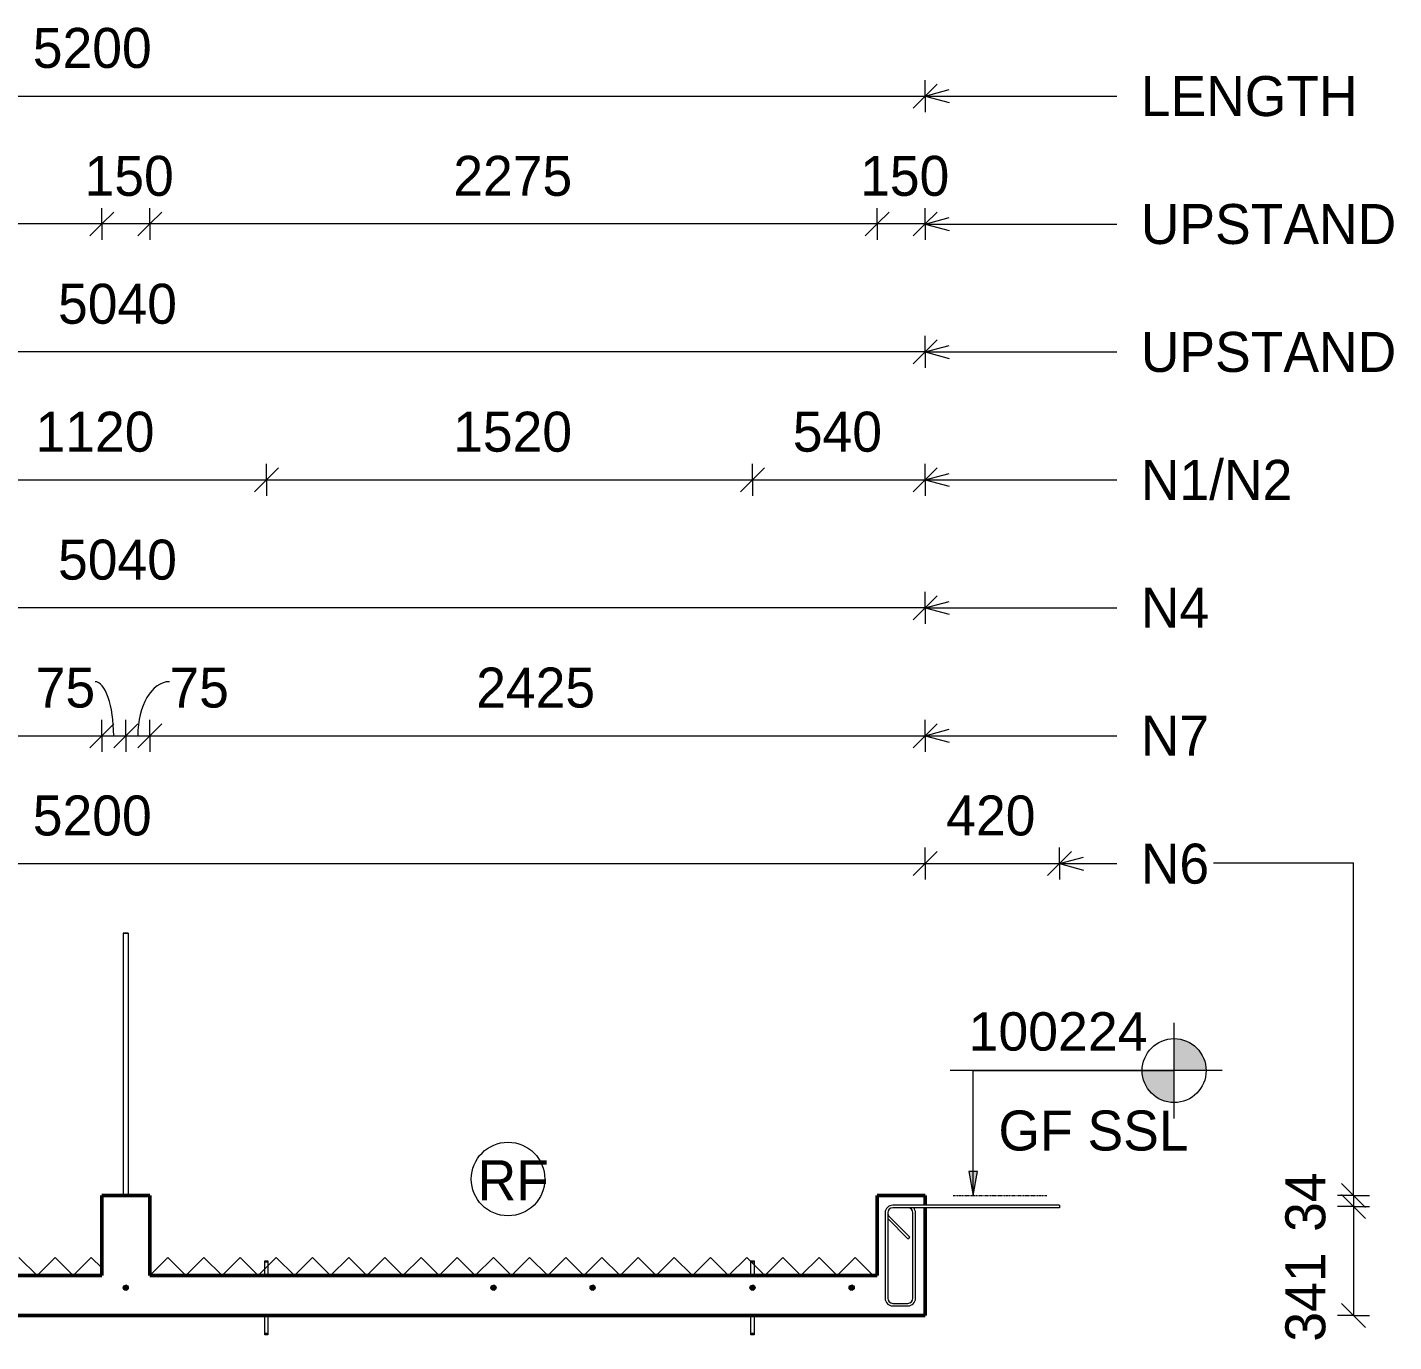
# Model space of a CAD drawing. Header units: millimetres. Extents: x 59546 to 97856, y 2513 to 30499.
# Drawn here: x 75162 to 79434, y 2743 to 6853 of the extents above; entities that cross this region are included whole.
import ezdxf

# ---------------------------------------------------------------- set-up
doc = ezdxf.new("R2010")
doc.units = ezdxf.units.MM
doc.linetypes.add('Overhead', pattern=[3.97, 2.38, -1.59])
for name, color, linetype, lineweight in [('A-ANNO-DIMS', 211, 'Continuous', 9), ('A-ANNO-DIMS-50', 211, 'Continuous', 9), ('A-DETL-MBND', 5, 'Continuous', 18), ('A-FLOR', 192, 'Continuous', 18), ('A-FLOR-OVHD', 1, 'Overhead', 18), ('A-GENM', 13, 'Continuous', 18), ('G-ANNO-DIMS', 111, 'Continuous', 9), ('G-ANNO-TEXT', 231, 'Continuous', 9), ('S-RBAR', 171, 'Continuous', 18)]:
    doc.layers.add(name, color=color, linetype=linetype, lineweight=lineweight)
doc.styles.add('Arial_1', font='arial.ttf', dxfattribs={"height": 120})
doc.styles.add('Nirmala UI Semilight', font='NirmalaS.ttf', dxfattribs={"height": 125})
doc.dimstyles.new('Diagonal_-_2_5mm_NI_UI', dxfattribs={"dimscale": 304.8, "dimtxt": 130.920493, "dimasz": 0.246063, "dimexe": 0.164042, "dimexo": 0.0625, "dimgap": 0.164042, "dimtad": 1, "dimdec": 4, "dimzin": 0, "dimdsep": 46, "dimtxsty": 'Nirmala UI Semilight', "dimblk1": 'OBLIQUE', "dimblk2": 'OBLIQUE', "dimsah": 1, "dimcen": 0.09, "dimazin": 0, "dimtfac": 1, "dimtdec": 4, "dimtix": 1, "dimtmove": 0, "dimatfit": 3, "dimfxl": 0.164042, "dimfxlon": 1, "dimtvp": 1, "dimtolj": 1, "dimtzin": 0, "dimarcsym": 2})
doc.dimstyles.new('Diagonal_-_2_5mm_NI_UI_1', dxfattribs={"dimscale": 304.8, "dimtxt": 130.920493, "dimasz": 0.246063, "dimexe": 0.164042, "dimexo": 0.0625, "dimgap": 0.164042, "dimtad": 1, "dimdec": 4, "dimzin": 0, "dimdsep": 46, "dimtxsty": 'Nirmala UI Semilight', "dimblk1": 'OBLIQUE', "dimblk2": 'OBLIQUE', "dimsah": 1, "dimcen": 0.09, "dimazin": 0, "dimtfac": 1, "dimtdec": 4, "dimtix": 1, "dimtmove": 1, "dimatfit": 3, "dimfxl": 0.164042, "dimfxlon": 1, "dimtvp": 1, "dimtolj": 1, "dimtzin": 0, "dimarcsym": 2})
doc.dimstyles.new('Diagonal_-_2_5mm_NI_UI_2', dxfattribs={"dimscale": 304.8, "dimtxt": 130.920493, "dimasz": 0.246063, "dimexe": 0.164042, "dimexo": 0.0625, "dimgap": 0.164042, "dimtad": 1, "dimdec": 4, "dimzin": 0, "dimdsep": 46, "dimtxsty": 'Nirmala UI Semilight', "dimblk1": 'OBLIQUE', "dimblk2": 'OBLIQUE', "dimsah": 1, "dimcen": 0.09, "dimazin": 0, "dimtfac": 1, "dimtdec": 4, "dimtix": 1, "dimtmove": 2, "dimatfit": 3, "dimfxl": 0.164042, "dimfxlon": 1, "dimtvp": 1, "dimtolj": 1, "dimtzin": 0, "dimarcsym": 2})

# ---------------------------------------------------------------- blocks, each defined once
blk = doc.blocks.new('RR spread anchor face based - RR-SA-2_5-150-3355620-Elevation Front')
at = {"layer": 'A-GENM'}
for p, q in [((66318, 2769.8), (66318, 2824.8)), ((66328, 2824.8), (66328, 2769.8)), ((66318, 2764.8), (66318, 2769.8)), ((66318, 2769.8), (66328, 2769.8)), ((66328, 2764.8), (66318, 2764.8)), ((66328, 2769.8), (66328, 2764.8))]:
    blk.add_line(p, q, dxfattribs=at)
blk = doc.blocks.new('RR spread anchor face based - RR-SA-2_5-150-614724-Elevation Front')
at = {"layer": 'A-GENM'}
for p, q in [((66318, 2991.1), (66318, 2996.1)), ((66318, 2996.1), (66328, 2996.1)), ((66318, 2949.8), (66318, 2991.1)), ((66328, 2991.1), (66318, 2991.1)), ((66328, 2996.1), (66328, 2991.1)), ((66328, 2991.1), (66328, 2949.8))]:
    blk.add_line(p, q, dxfattribs=at)
blk = doc.blocks.new('DIMBLOCK68-Elevation Front')
at = {"layer": 'A-ANNO-DIMS-50'}
for p, q in [((72769.2, 6637.6), (72769.2, 6687.6)), ((72769.2, 6637.6), (72806.7, 6675.1)), ((77969.2, 6637.6), (77969.2, 6687.6)), ((77969.2, 6637.6), (78006.7, 6675.1)), ((72769.2, 6637.6), (72731.7, 6600.1)), ((72769.2, 6637.6), (77969.2, 6637.6)), ((72769.2, 6637.6), (72769.2, 6587.6)), ((77969.2, 6637.6), (77931.7, 6600.1)), ((77969.2, 6637.6), (77969.2, 6587.6))]:
    blk.add_line(p, q, dxfattribs=at)
at = {"layer": 'A-ANNO-DIMS-50', "color": 0, "insert": (75178.7, 6850.7), "char_height": 125, "width": 457.032, "attachment_point": 1, "line_spacing_factor": 1.142579, "style": 'Nirmala UI Semilight'}
blk.add_mtext('5200', dxfattribs=at)
blk = doc.blocks.new('_Oblique')
at = {"color": 0, "linetype": 'ByBlock', "lineweight": -2}
blk.add_line((-0.5, -0.5), (0.5, 0.5), dxfattribs=at)
blk = doc.blocks.new('DIMBLOCK69-Elevation Front')
at = {"layer": 'A-ANNO-DIMS-50'}
for p, q in [((77819.2, 6237.6), (77819.2, 6287.6)), ((77969.2, 6237.6), (77969.2, 6287.6)), ((77819.2, 6237.6), (77856.7, 6275.1)), ((77969.2, 6237.6), (78006.7, 6275.1)), ((77819.2, 6237.6), (77781.7, 6200.1)), ((77969.2, 6237.6), (77819.2, 6237.6)), ((77819.2, 6237.6), (77819.2, 6187.6)), ((77969.2, 6237.6), (77931.7, 6200.1)), ((77969.2, 6237.6), (77969.2, 6187.6))]:
    blk.add_line(p, q, dxfattribs=at)
at = {"layer": 'A-ANNO-DIMS-50', "color": 0, "insert": (77765.6, 6450.7), "char_height": 125, "width": 308.496, "attachment_point": 1, "line_spacing_factor": 1.142579, "style": 'Nirmala UI Semilight'}
blk.add_mtext('150', dxfattribs=at)
blk = doc.blocks.new('DIMBLOCK70-Elevation Front')
at = {"layer": 'A-ANNO-DIMS-50'}
for p, q in [((75544.2, 6237.6), (75544.2, 6287.6)), ((77819.2, 6237.6), (77819.2, 6287.6)), ((75544.2, 6237.6), (75581.7, 6275.1)), ((77819.2, 6237.6), (77856.7, 6275.1)), ((75544.2, 6237.6), (75506.7, 6200.1)), ((77819.2, 6237.6), (75544.2, 6237.6)), ((75544.2, 6237.6), (75544.2, 6187.6)), ((77819.2, 6237.6), (77781.7, 6200.1)), ((77819.2, 6237.6), (77819.2, 6187.6))]:
    blk.add_line(p, q, dxfattribs=at)
at = {"layer": 'A-ANNO-DIMS-50', "color": 0, "insert": (76493.6, 6450.7), "char_height": 125, "width": 451.319, "attachment_point": 1, "line_spacing_factor": 1.142579, "style": 'Nirmala UI Semilight'}
blk.add_mtext('2275', dxfattribs=at)
blk = doc.blocks.new('DIMBLOCK71-Elevation Front')
at = {"layer": 'A-ANNO-DIMS-50'}
for p, q in [((75394.2, 6237.6), (75394.2, 6287.6)), ((75544.2, 6237.6), (75544.2, 6287.6)), ((75394.2, 6237.6), (75431.7, 6275.1)), ((75544.2, 6237.6), (75581.7, 6275.1)), ((75394.2, 6237.6), (75356.7, 6200.1)), ((75544.2, 6237.6), (75394.2, 6237.6)), ((75394.2, 6237.6), (75394.2, 6187.6)), ((75544.2, 6237.6), (75506.7, 6200.1)), ((75544.2, 6237.6), (75544.2, 6187.6))]:
    blk.add_line(p, q, dxfattribs=at)
at = {"layer": 'A-ANNO-DIMS-50', "color": 0, "insert": (75340.6, 6450.7), "char_height": 125, "width": 308.496, "attachment_point": 1, "line_spacing_factor": 1.142579, "style": 'Nirmala UI Semilight'}
blk.add_mtext('150', dxfattribs=at)
blk = doc.blocks.new('DIMBLOCK72-Elevation Front')
at = {"layer": 'A-ANNO-DIMS-50'}
for p, q in [((72769.2, 6237.6), (72769.2, 6287.6)), ((75394.2, 6237.6), (75394.2, 6287.6)), ((72769.2, 6237.6), (72806.7, 6275.1)), ((75394.2, 6237.6), (75431.7, 6275.1)), ((72769.2, 6237.6), (72731.7, 6200.1)), ((75394.2, 6237.6), (72769.2, 6237.6)), ((72769.2, 6237.6), (72769.2, 6187.6)), ((75394.2, 6237.6), (75356.7, 6200.1)), ((75394.2, 6237.6), (75394.2, 6187.6))]:
    blk.add_line(p, q, dxfattribs=at)
at = {"layer": 'A-ANNO-DIMS-50', "color": 0, "insert": (73891.2, 6450.7), "char_height": 125, "width": 457.032, "attachment_point": 1, "line_spacing_factor": 1.142579, "style": 'Nirmala UI Semilight'}
blk.add_mtext('2625', dxfattribs=at)
blk = doc.blocks.new('DIMBLOCK78-Elevation Front')
at = {"layer": 'A-ANNO-DIMS-50'}
for p, q in [((72929.2, 5837.6), (72929.2, 5887.6)), ((72929.2, 5837.6), (72966.7, 5875.1)), ((77969.2, 5837.6), (77969.2, 5887.6)), ((77969.2, 5837.6), (78006.7, 5875.1)), ((72929.2, 5837.6), (72891.7, 5800.1)), ((77969.2, 5837.6), (72929.2, 5837.6)), ((72929.2, 5837.6), (72929.2, 5787.6)), ((77969.2, 5837.6), (77931.7, 5800.1)), ((77969.2, 5837.6), (77969.2, 5787.6))]:
    blk.add_line(p, q, dxfattribs=at)
at = {"layer": 'A-ANNO-DIMS-50', "color": 0, "insert": (75257.6, 6050.7), "char_height": 125, "width": 459.888, "attachment_point": 1, "line_spacing_factor": 1.142579, "style": 'Nirmala UI Semilight'}
blk.add_mtext('5040', dxfattribs=at)
blk = doc.blocks.new('DIMBLOCK82-Elevation Front')
at = {"layer": 'A-ANNO-DIMS-50'}
for p, q in [((74789.2, 5437.6), (74789.2, 5487.6)), ((74789.2, 5437.6), (74826.7, 5475.1)), ((75909.2, 5437.6), (75909.2, 5487.6)), ((75909.2, 5437.6), (75946.7, 5475.1)), ((74789.2, 5437.6), (74751.7, 5400.1)), ((74789.2, 5437.6), (75909.2, 5437.6)), ((74789.2, 5437.6), (74789.2, 5387.6)), ((75909.2, 5437.6), (75871.7, 5400.1)), ((75909.2, 5437.6), (75909.2, 5387.6))]:
    blk.add_line(p, q, dxfattribs=at)
at = {"layer": 'A-ANNO-DIMS-50', "color": 0, "insert": (75187.3, 5650.7), "char_height": 125, "width": 388.477, "attachment_point": 1, "line_spacing_factor": 1.142579, "style": 'Nirmala UI Semilight'}
blk.add_mtext('1120', dxfattribs=at)
blk = doc.blocks.new('DIMBLOCK83-Elevation Front')
at = {"layer": 'A-ANNO-DIMS-50'}
for p, q in [((75909.2, 5437.6), (75909.2, 5487.6)), ((75909.2, 5437.6), (75946.7, 5475.1)), ((77429.2, 5437.6), (77429.2, 5487.6)), ((77429.2, 5437.6), (77466.7, 5475.1)), ((75909.2, 5437.6), (75871.7, 5400.1)), ((75909.2, 5437.6), (77429.2, 5437.6)), ((75909.2, 5437.6), (75909.2, 5387.6)), ((77429.2, 5437.6), (77391.7, 5400.1)), ((77429.2, 5437.6), (77429.2, 5387.6))]:
    blk.add_line(p, q, dxfattribs=at)
at = {"layer": 'A-ANNO-DIMS-50', "color": 0, "insert": (76493, 5650.7), "char_height": 125, "width": 422.754, "attachment_point": 1, "line_spacing_factor": 1.142579, "style": 'Nirmala UI Semilight'}
blk.add_mtext('1520', dxfattribs=at)
blk = doc.blocks.new('DIMBLOCK84-Elevation Front')
at = {"layer": 'A-ANNO-DIMS-50'}
for p, q in [((77429.2, 5437.6), (77429.2, 5487.6)), ((77429.2, 5437.6), (77466.7, 5475.1)), ((77969.2, 5437.6), (77969.2, 5487.6)), ((77969.2, 5437.6), (78006.7, 5475.1)), ((77429.2, 5437.6), (77391.7, 5400.1)), ((77429.2, 5437.6), (77969.2, 5437.6)), ((77429.2, 5437.6), (77429.2, 5387.6)), ((77969.2, 5437.6), (77931.7, 5400.1)), ((77969.2, 5437.6), (77969.2, 5387.6))]:
    blk.add_line(p, q, dxfattribs=at)
at = {"layer": 'A-ANNO-DIMS-50', "color": 0, "insert": (77555.2, 5650.7), "char_height": 125, "width": 345.63, "attachment_point": 1, "line_spacing_factor": 1.142579, "style": 'Nirmala UI Semilight'}
blk.add_mtext('540', dxfattribs=at)
blk = doc.blocks.new('DIMBLOCK85-Elevation Front')
at = {"layer": 'A-ANNO-DIMS-50'}
for p, q in [((72929.2, 5037.6), (72929.2, 5087.6)), ((77969.2, 5037.6), (77969.2, 5087.6)), ((72929.2, 5037.6), (72966.7, 5075.1)), ((77969.2, 5037.6), (78006.7, 5075.1)), ((72929.2, 5037.6), (72891.7, 5000.1)), ((77969.2, 5037.6), (72929.2, 5037.6)), ((72929.2, 5037.6), (72929.2, 4987.6)), ((77969.2, 5037.6), (77931.7, 5000.1)), ((77969.2, 5037.6), (77969.2, 4987.6))]:
    blk.add_line(p, q, dxfattribs=at)
at = {"layer": 'A-ANNO-DIMS-50', "color": 0, "insert": (75257.6, 5250.7), "char_height": 125, "width": 459.888, "attachment_point": 1, "line_spacing_factor": 1.142579, "style": 'Nirmala UI Semilight'}
blk.add_mtext('5040', dxfattribs=at)
blk = doc.blocks.new('DIMBLOCK88-Elevation Front')
at = {"layer": 'A-ANNO-DIMS-50'}
for p, q in [((72769.2, 4637.6), (72769.2, 4687.6)), ((72769.2, 4637.6), (72806.7, 4675.1)), ((75394.2, 4637.6), (75394.2, 4687.6)), ((75394.2, 4637.6), (75431.7, 4675.1)), ((72769.2, 4637.6), (72731.7, 4600.1)), ((72769.2, 4637.6), (75394.2, 4637.6)), ((72769.2, 4637.6), (72769.2, 4587.6)), ((75394.2, 4637.6), (75356.7, 4600.1)), ((75394.2, 4637.6), (75394.2, 4587.6))]:
    blk.add_line(p, q, dxfattribs=at)
at = {"layer": 'A-ANNO-DIMS-50', "color": 0, "insert": (73891.2, 4850.7), "char_height": 125, "width": 457.032, "attachment_point": 1, "line_spacing_factor": 1.142579, "style": 'Nirmala UI Semilight'}
blk.add_mtext('2625', dxfattribs=at)
blk = doc.blocks.new('DIMBLOCK89-Elevation Front')
at = {"layer": 'A-ANNO-DIMS-50'}
for p, q in [((75394.2, 4637.6), (75394.2, 4687.6)), ((75394.2, 4637.6), (75431.7, 4675.1)), ((75469.2, 4637.6), (75469.2, 4687.6)), ((75469.2, 4637.6), (75506.7, 4675.1)), ((75394.2, 4637.6), (75356.7, 4600.1)), ((75394.2, 4637.6), (75469.2, 4637.6)), ((75394.2, 4637.6), (75394.2, 4587.6)), ((75469.2, 4637.6), (75431.7, 4600.1)), ((75469.2, 4637.6), (75469.2, 4587.6))]:
    blk.add_line(p, q, dxfattribs=at)
blk.add_ellipse((75373.5, 4637.6), major_axis=(0, 169), ratio=0.344086, start_param=4.712389, end_param=6.283185, dxfattribs=at)
at = {"layer": 'A-ANNO-DIMS-50', "color": 0, "insert": (75187.9, 4850.7), "char_height": 125, "width": 222.803, "attachment_point": 1, "line_spacing_factor": 1.142579, "style": 'Nirmala UI Semilight'}
blk.add_mtext('75', dxfattribs=at)
blk = doc.blocks.new('DIMBLOCK90-Elevation Front')
at = {"layer": 'A-ANNO-DIMS-50'}
for p, q in [((75469.2, 4637.6), (75469.2, 4687.6)), ((75469.2, 4637.6), (75506.7, 4675.1)), ((75544.2, 4637.6), (75544.2, 4687.6)), ((75544.2, 4637.6), (75581.7, 4675.1)), ((75469.2, 4637.6), (75431.7, 4600.1)), ((75469.2, 4637.6), (75544.2, 4637.6)), ((75469.2, 4637.6), (75469.2, 4587.6)), ((75544.2, 4637.6), (75506.7, 4600.1)), ((75544.2, 4637.6), (75544.2, 4587.6))]:
    blk.add_line(p, q, dxfattribs=at)
blk.add_ellipse((75606, 4637.6), major_axis=(0, 169), ratio=0.587597, start_param=0, end_param=1.570796, dxfattribs=at)
at = {"layer": 'A-ANNO-DIMS-50', "color": 0, "insert": (75606, 4850.7), "char_height": 125, "width": 222.803, "attachment_point": 1, "line_spacing_factor": 1.142579, "style": 'Nirmala UI Semilight'}
blk.add_mtext('75', dxfattribs=at)
blk = doc.blocks.new('DIMBLOCK91-Elevation Front')
at = {"layer": 'A-ANNO-DIMS-50'}
for p, q in [((75544.2, 4637.6), (75544.2, 4687.6)), ((75544.2, 4637.6), (75581.7, 4675.1)), ((77969.2, 4637.6), (77969.2, 4687.6)), ((77969.2, 4637.6), (78006.7, 4675.1)), ((75544.2, 4637.6), (75506.7, 4600.1)), ((75544.2, 4637.6), (77969.2, 4637.6)), ((75544.2, 4637.6), (75544.2, 4587.6)), ((77969.2, 4637.6), (77931.7, 4600.1)), ((77969.2, 4637.6), (77969.2, 4587.6))]:
    blk.add_line(p, q, dxfattribs=at)
at = {"layer": 'A-ANNO-DIMS-50', "color": 0, "insert": (76565.1, 4850.7), "char_height": 125, "width": 459.888, "attachment_point": 1, "line_spacing_factor": 1.142579, "style": 'Nirmala UI Semilight'}
blk.add_mtext('2425', dxfattribs=at)
blk = doc.blocks.new('Spot Elevations - M_Spot Elevation - Target Filled-10609-Elevation Front')
at = {"layer": 'G-ANNO-DIMS'}
h = blk.add_hatch(color=256, dxfattribs=at)
edge = h.paths.add_edge_path()
edge.add_line((69161.4, 3590.4), (69261.4, 3590.4))
edge.add_arc((69161.4, 3590.4), 100, 0, 90)
edge.add_line((69161.4, 3690.4), (69161.4, 3590.4))
h = blk.add_hatch(color=256, dxfattribs=at)
edge = h.paths.add_edge_path()
edge.add_line((69161.4, 3590.4), (69061.4, 3590.4))
edge.add_arc((69161.4, 3590.4), 100, 180, 270)
edge.add_line((69161.4, 3490.4), (69161.4, 3590.4))
for p, q in [((69161.4, 3440.4), (69161.4, 3740.4)), ((69311.4, 3590.4), (68461.4, 3590.4))]:
    blk.add_line(p, q, dxfattribs=at)
blk.add_circle((69161.4, 3590.4), 100, dxfattribs=at)
blk = doc.blocks.new('DIMBLOCK95-Elevation Front')
at = {"layer": 'A-ANNO-DIMS-50'}
for p, q in [((72769.2, 4237.6), (72769.2, 4287.6)), ((72769.2, 4237.6), (72806.7, 4275.1)), ((77969.2, 4237.6), (77969.2, 4287.6)), ((77969.2, 4237.6), (78006.7, 4275.1)), ((72769.2, 4237.6), (72731.7, 4200.1)), ((72769.2, 4237.6), (77969.2, 4237.6)), ((72769.2, 4237.6), (72769.2, 4187.6)), ((77969.2, 4237.6), (77931.7, 4200.1)), ((77969.2, 4237.6), (77969.2, 4187.6))]:
    blk.add_line(p, q, dxfattribs=at)
at = {"layer": 'A-ANNO-DIMS-50', "color": 0, "insert": (75178.7, 4450.7), "char_height": 125, "width": 457.032, "attachment_point": 1, "line_spacing_factor": 1.142579, "style": 'Nirmala UI Semilight'}
blk.add_mtext('5200', dxfattribs=at)
blk = doc.blocks.new('DIMBLOCK96-Elevation Front')
at = {"layer": 'A-ANNO-DIMS-50'}
for p, q in [((77969.2, 4237.6), (77969.2, 4287.6)), ((77969.2, 4237.6), (78006.7, 4275.1)), ((78388.8, 4237.6), (78388.8, 4287.6)), ((78388.8, 4237.6), (78426.3, 4275.1)), ((77969.2, 4237.6), (77931.7, 4200.1)), ((77969.2, 4237.6), (78388.8, 4237.6)), ((77969.2, 4237.6), (77969.2, 4187.6)), ((78388.8, 4237.6), (78351.3, 4200.1)), ((78388.8, 4237.6), (78388.8, 4187.6))]:
    blk.add_line(p, q, dxfattribs=at)
at = {"layer": 'A-ANNO-DIMS-50', "color": 0, "insert": (78035, 4450.7), "char_height": 125, "width": 345.63, "attachment_point": 1, "line_spacing_factor": 1.142579, "style": 'Nirmala UI Semilight'}
blk.add_mtext('420', dxfattribs=at)
blk = doc.blocks.new('DIMBLOCK97-Elevation Front')
at = {"layer": 'A-ANNO-DIMS-50'}
for p, q in [((79308.2, 3199.8), (79270.7, 3237.3)), ((79308.2, 3199.8), (79258.2, 3199.8)), ((79308.2, 3165.8), (79258.2, 3165.8)), ((79308.2, 3165.8), (79270.7, 3203.3)), ((79308.2, 3199.8), (79308.2, 3165.8)), ((79308.2, 3199.8), (79345.7, 3162.3)), ((79308.2, 3199.8), (79358.2, 3199.8)), ((79308.2, 3165.8), (79345.7, 3128.3)), ((79308.2, 3165.8), (79358.2, 3165.8))]:
    blk.add_line(p, q, dxfattribs=at)
at = {"layer": 'A-ANNO-DIMS-50', "color": 0, "insert": (79095.2, 3086.3), "char_height": 125, "width": 231.372, "attachment_point": 1, "rotation": 90, "line_spacing_factor": 1.142579, "style": 'Nirmala UI Semilight'}
blk.add_mtext('34', dxfattribs=at)
blk = doc.blocks.new('DIMBLOCK98-Elevation Front')
at = {"layer": 'A-ANNO-DIMS-50'}
for p, q in [((79308.2, 3165.8), (79258.2, 3165.8)), ((79308.2, 3165.8), (79270.7, 3203.3)), ((79308.2, 3165.8), (79308.2, 2824.8)), ((79308.2, 3165.8), (79345.7, 3128.3)), ((79308.2, 3165.8), (79358.2, 3165.8)), ((79308.2, 2824.8), (79258.2, 2824.8)), ((79308.2, 2824.8), (79270.7, 2862.3)), ((79308.2, 2824.8), (79345.7, 2787.3)), ((79308.2, 2824.8), (79358.2, 2824.8))]:
    blk.add_line(p, q, dxfattribs=at)
at = {"layer": 'A-ANNO-DIMS-50', "color": 0, "insert": (79095.2, 2743), "char_height": 125, "width": 311.353, "attachment_point": 1, "rotation": 90, "line_spacing_factor": 1.142579, "style": 'Nirmala UI Semilight'}
blk.add_mtext('341', dxfattribs=at)

msp = doc.modelspace()

# ---------------------------------------------------------------- hatches: boundary and pattern name
at = {"layer": 'G-ANNO-DIMS'}
msp.add_hatch(color=256, dxfattribs=at).paths.add_polyline_path([(78119.12742, 3199.75), (78132.35195, 3274.75), (78105.9029, 3274.75)])
at = {"layer": 'S-RBAR'}
h = msp.add_hatch(color=256, dxfattribs=at)
edge = h.paths.add_edge_path()
edge.add_arc((75469.17728, 2911.75), 8, 0, 360)
for points in [[(75471.64942, 2904.14155), (75477.17728, 2911.75), (75471.64942, 2919.35845), (75462.70515, 2916.45228), (75462.70515, 2907.04772)], [(76621.64942, 2904.14155), (76627.17728, 2911.75), (76621.64942, 2919.35845), (76612.70515, 2916.45228), (76612.70515, 2907.04772)], [(76931.64942, 2904.14155), (76937.17728, 2911.75), (76931.64942, 2919.35845), (76922.70515, 2916.45228), (76922.70515, 2907.04772)], [(77431.64942, 2904.14155), (77437.17728, 2911.75), (77431.64942, 2919.35845), (77422.70515, 2916.45228), (77422.70515, 2907.04772)], [(77741.64942, 2904.14155), (77747.17728, 2911.75), (77741.64942, 2919.35845), (77732.70515, 2916.45228), (77732.70515, 2907.04772)]]:
    msp.add_hatch(color=256, dxfattribs=at).paths.add_polyline_path(points)
h = msp.add_hatch(color=256, dxfattribs=at)
edge = h.paths.add_edge_path()
edge.add_arc((76619.17728, 2911.75), 8, 0, 360)
h = msp.add_hatch(color=256, dxfattribs=at)
edge = h.paths.add_edge_path()
edge.add_arc((76929.17728, 2911.75), 8, 0, 360)
h = msp.add_hatch(color=256, dxfattribs=at)
edge = h.paths.add_edge_path()
edge.add_arc((77429.17728, 2911.75), 8, 0, 360)
h = msp.add_hatch(color=256, dxfattribs=at)
edge = h.paths.add_edge_path()
edge.add_arc((77739.17728, 2911.75), 8, 0, 360)

# ---------------------------------------------------------------- linework, layer by layer
at = {"layer": 'A-DETL-MBND'}
for p, q in [((78870.64481, 4239.75), (79308.23738, 4239.75)), ((79308.23738, 3199.75), (79308.23738, 4239.75)), ((75477.17728, 4019.75), (75461.17728, 4019.75)), ((75135.35044, 3006.31854), (75191.91898, 2949.75)), ((75191.91898, 2949.75), (75248.48753, 3006.31854)), ((75248.48753, 3006.31854), (75305.05607, 2949.75)), ((75305.05607, 2949.75), (75361.62461, 3006.31854)), ((75361.62461, 3006.31854), (75394.17728, 2973.76587)), ((75544.17728, 2949.75), (75600.74583, 3006.31854)), ((75600.74583, 3006.31854), (75657.31437, 2949.75)), ((75657.31437, 2949.75), (75713.88291, 3006.31854)), ((75713.88291, 3006.31854), (75770.45145, 2949.75)), ((75770.45145, 2949.75), (75827.02, 3006.31854)), ((75827.02, 3006.31854), (75883.58854, 2949.75)), ((75883.58854, 2949.75), (75940.15708, 3006.31854)), ((75940.15708, 3006.31854), (75996.72562, 2949.75)), ((75996.72562, 2949.75), (76053.29417, 3006.31854)), ((76053.29417, 3006.31854), (76109.86271, 2949.75)), ((76109.86271, 2949.75), (76166.43125, 3006.31854)), ((76166.43125, 3006.31854), (76222.99979, 2949.75)), ((76222.99979, 2949.75), (76279.56834, 3006.31854)), ((76279.56834, 3006.31854), (76336.13688, 2949.75)), ((76336.13688, 2949.75), (76392.70542, 3006.31854)), ((76392.70542, 3006.31854), (76449.27396, 2949.75)), ((76449.27396, 2949.75), (76505.84251, 3006.31854)), ((76505.84251, 3006.31854), (76562.41105, 2949.75)), ((76562.41105, 2949.75), (76618.97959, 3006.31854)), ((76618.97959, 3006.31854), (76675.54813, 2949.75)), ((76675.54813, 2949.75), (76732.11668, 3006.31854)), ((76732.11668, 3006.31854), (76788.68522, 2949.75)), ((76788.68522, 2949.75), (76845.25376, 3006.31854)), ((76845.25376, 3006.31854), (76901.8223, 2949.75)), ((76901.8223, 2949.75), (76958.39085, 3006.31854)), ((76958.39085, 3006.31854), (77014.95939, 2949.75)), ((77014.95939, 2949.75), (77071.52793, 3006.31854)), ((77071.52793, 3006.31854), (77128.09647, 2949.75)), ((77128.09647, 2949.75), (77184.66502, 3006.31854)), ((77184.66502, 3006.31854), (77241.23356, 2949.75)), ((77241.23356, 2949.75), (77297.8021, 3006.31854)), ((77297.8021, 3006.31854), (77354.37064, 2949.75)), ((77354.37064, 2949.75), (77410.93919, 3006.31854)), ((77410.93919, 3006.31854), (77467.50773, 2949.75)), ((77467.50773, 2949.75), (77524.07627, 3006.31854)), ((77524.07627, 3006.31854), (77580.64481, 2949.75)), ((77580.64481, 2949.75), (77637.21336, 3006.31854)), ((77637.21336, 3006.31854), (77693.7819, 2949.75)), ((77693.7819, 2949.75), (77750.35044, 3006.31854)), ((77750.35044, 3006.31854), (77806.91898, 2949.75))]:
    msp.add_line(p, q, dxfattribs=at)
msp.add_circle((76664.7094, 3251.5068), 115, dxfattribs=at)
at = {"layer": 'A-FLOR', "lineweight": 50}
for p, q in [((75544.17728, 3199.75), (75394.17728, 3199.75)), ((75394.17728, 3199.75), (75394.17728, 2949.75)), ((75544.17728, 2949.75), (75544.17728, 3199.75)), ((77969.17728, 3199.75), (77819.17728, 3199.75)), ((77819.17728, 3199.75), (77819.17728, 2949.75)), ((77969.17728, 3169.75), (77969.17728, 3199.75)), ((77969.17728, 2824.75), (77969.17728, 3161.75)), ((75394.17728, 2949.75), (72929.17728, 2949.75)), ((77819.17728, 2949.75), (75544.17728, 2949.75)), ((72769.17728, 2824.75), (77969.17728, 2824.75))]:
    msp.add_line(p, q, dxfattribs=at)
at = {"layer": 'A-FLOR-OVHD'}
msp.add_line((78056.91898, 3199.75), (78349.17728, 3199.75), dxfattribs=at)
at = {"layer": 'G-ANNO-DIMS'}
for p, q in [((78119.12742, 3590.41222), (78747.52664, 3590.41222)), ((78119.12742, 3199.75), (78119.12742, 3590.41222)), ((78132.35195, 3274.75), (78105.9029, 3274.75)), ((78105.9029, 3274.75), (78119.12742, 3199.75)), ((78119.12742, 3199.75), (78132.35195, 3274.75))]:
    msp.add_line(p, q, dxfattribs=at)
at = {"layer": 'G-ANNO-TEXT', "color": 250}
for p, q in [((77969.18569, 6637.5856), (78044.18569, 6657.68179)), ((77969.18569, 6637.5856), (78044.18569, 6617.48941)), ((77969.18569, 6637.5856), (78568.2532, 6637.5856)), ((77969.18569, 6237.5856), (78044.18569, 6257.68179)), ((77969.18569, 6237.5856), (78044.18569, 6217.48941)), ((77969.18569, 6237.5856), (78568.2532, 6237.5856)), ((77969.18569, 5837.5856), (78044.18569, 5857.68179)), ((77969.18569, 5837.5856), (78044.18569, 5817.48941)), ((77969.18569, 5837.5856), (78568.2532, 5837.5856)), ((77969.18569, 5437.5856), (78044.18569, 5457.68179)), ((77969.18569, 5437.5856), (78044.18569, 5417.48941)), ((77969.18569, 5437.5856), (78568.2532, 5437.5856)), ((77969.18569, 5037.5856), (78044.18569, 5057.68179)), ((77969.18569, 5037.5856), (78044.18569, 5017.48941)), ((77969.18569, 5037.5856), (78568.2532, 5037.5856)), ((77969.18569, 4637.5856), (78044.18569, 4657.68179)), ((77969.18569, 4637.5856), (78044.18569, 4617.48941)), ((77969.18569, 4637.5856), (78568.2532, 4637.5856)), ((78388.78003, 4237.5856), (78463.78003, 4257.68179)), ((78388.78003, 4237.5856), (78463.78003, 4217.48941)), ((78388.78003, 4237.5856), (78568.2532, 4237.5856))]:
    msp.add_line(p, q, dxfattribs=at)
at = {"layer": 'S-RBAR'}
for p, q in [((75461.17728, 4019.75), (75461.17728, 3199.75)), ((75461.17728, 4019.75), (75477.17728, 4019.75)), ((75477.17728, 4019.75), (75477.17728, 3199.75)), ((78388.77163, 3169.75), (77867.77163, 3169.75)), ((78388.77163, 3161.75), (77867.77163, 3161.75)), ((78388.77163, 3169.75), (78388.77163, 3161.75)), ((77843.77163, 3145.75), (77843.77163, 2878.75)), ((77851.77163, 3145.75), (77851.77163, 2878.75)), ((77851.77163, 3127.80887), (77915.14778, 3064.43272)), ((77856.45792, 3134.43629), (77920.80463, 3070.08957)), ((77930.77163, 2878.75), (77930.77163, 3145.75)), ((77938.77163, 2878.75), (77938.77163, 3145.75)), ((77915.14778, 3064.43272), (77920.80463, 3070.08957)), ((75471.64942, 2919.35845), (75462.70515, 2916.45228)), ((75462.70515, 2916.45228), (75462.70515, 2907.04772)), ((75462.70515, 2907.04772), (75471.64942, 2904.14155)), ((75477.17728, 2911.75), (75471.64942, 2919.35845)), ((75471.64942, 2904.14155), (75477.17728, 2911.75)), ((76621.64942, 2919.35845), (76612.70515, 2916.45228)), ((76612.70515, 2916.45228), (76612.70515, 2907.04772)), ((76612.70515, 2907.04772), (76621.64942, 2904.14155)), ((76627.17728, 2911.75), (76621.64942, 2919.35845)), ((76621.64942, 2904.14155), (76627.17728, 2911.75)), ((76931.64942, 2919.35845), (76922.70515, 2916.45228)), ((76922.70515, 2916.45228), (76922.70515, 2907.04772)), ((76922.70515, 2907.04772), (76931.64942, 2904.14155)), ((76937.17728, 2911.75), (76931.64942, 2919.35845)), ((76931.64942, 2904.14155), (76937.17728, 2911.75)), ((77431.64942, 2919.35845), (77422.70515, 2916.45228)), ((77422.70515, 2916.45228), (77422.70515, 2907.04772)), ((77422.70515, 2907.04772), (77431.64942, 2904.14155)), ((77437.17728, 2911.75), (77431.64942, 2919.35845)), ((77431.64942, 2904.14155), (77437.17728, 2911.75)), ((77741.64942, 2919.35845), (77732.70515, 2916.45228)), ((77732.70515, 2916.45228), (77732.70515, 2907.04772)), ((77732.70515, 2907.04772), (77741.64942, 2904.14155)), ((77747.17728, 2911.75), (77741.64942, 2919.35845)), ((77741.64942, 2904.14155), (77747.17728, 2911.75)), ((77867.77163, 2862.75), (77914.77163, 2862.75)), ((77867.77163, 2854.75), (77914.77163, 2854.75))]:
    msp.add_line(p, q, dxfattribs=at)
for centre in [(75469.17728, 2911.75), (76619.17728, 2911.75), (76929.17728, 2911.75), (77429.17728, 2911.75), (77739.17728, 2911.75)]:
    msp.add_circle(centre, 8, dxfattribs=at)
for centre, radius, start, end in [((77867.77163, 3145.75), 24, 90, 180), ((77867.77163, 3145.75), 16, 90, 180), ((77914.77163, 3145.75), 16, 0, 90), ((77914.77163, 3145.75), 24, 0, 42.07106781), ((77867.77163, 3145.75), 16, 180, 225), ((77867.77163, 2878.75), 24, 180, 270), ((77867.77163, 2878.75), 16, 180, 270), ((77914.77163, 2878.75), 16, 270, 0), ((77914.77163, 2878.75), 24, 270, 0)]:
    msp.add_arc(centre, radius, start, end, dxfattribs=at)

# ---------------------------------------------------------------- block references
at = {"layer": 'A-GENM'}
for name, p in [('RR spread anchor face based - RR-SA-2_5-150-614724-Elevation Front', (9586.1347, 0)), ('RR spread anchor face based - RR-SA-2_5-150-614724-Elevation Front', (11106.1347, 0)), ('RR spread anchor face based - RR-SA-2_5-150-3355620-Elevation Front', (9586.1347, 0)), ('RR spread anchor face based - RR-SA-2_5-150-3355620-Elevation Front', (11106.1347, 0))]:
    msp.add_blockref(name, p, dxfattribs=at)
at = {"layer": 'G-ANNO-DIMS'}
msp.add_blockref('Spot Elevations - M_Spot Elevation - Target Filled-10609-Elevation Front', (9586.1347, 0), dxfattribs=at)

# ---------------------------------------------------------------- texts
at = {"layer": 'G-ANNO-TEXT', "color": 7, "char_height": 125, "attachment_point": 1, "style": 'Nirmala UI Semilight'}
for s, insert, width in [('LENGTH', (78643.2532, 6700.0856), 765.6115625), ('UPSTAND', (78643.2532, 6300.0856), 909.9153125), ('UPSTAND', (78643.2532, 5900.0856), 909.9153125), ('N1/N2', (78643.2532, 5500.0856), 585.231875), ('N4', (78643.2532, 5100.0856), 272.57375), ('N7', (78643.2532, 4700.0856), 264.556875), ('N6', (78643.2532, 4300.0856), 268.5653125), ('GF SSL', (78198.14231, 3465.69191), 621.3078125), ('RF', (76569.55998, 3310.38842), 224.4725)]:
    msp.add_mtext(s, dxfattribs=dict(at, insert=insert, width=width))

# ---------------------------------------------------------------- dimensions: what is measured, and where the dimension line sits
at = {"layer": 'A-ANNO-DIMS'}
for base, p1, p2, override, picture, middle in [((77969.17728, 6637.5764), (72769.17728, 6587.5764), (77969.17728, 6587.5764), {"dimpost": '<>', "dimfxl": 5200}, 'DIMBLOCK68-Elevation Front', (75369.17728, 6752.16845)), ((72769.17728, 6237.5764), (75394.17728, 6187.5764), (72769.17728, 6187.5764), {"dimpost": '<>', "dimfxl": 2625}, 'DIMBLOCK72-Elevation Front', (74081.67728, 6352.21203)), ((75394.17728, 6237.5764), (75544.17728, 6187.5764), (75394.17728, 6187.5764), {"dimpost": '<>', "dimfxl": 150}, 'DIMBLOCK71-Elevation Front', (75469.17728, 6352.51712)), ((75544.17728, 6237.5764), (77819.17728, 6187.5764), (75544.17728, 6187.5764), {"dimpost": '<>', "dimfxl": 2275}, 'DIMBLOCK70-Elevation Front', (76681.67728, 6352.16845)), ((77819.17728, 6237.5764), (77969.17728, 6187.5764), (77819.17728, 6187.5764), {"dimpost": '<>', "dimfxl": 150}, 'DIMBLOCK69-Elevation Front', (77894.17728, 6352.51712)), ((72929.17728, 5837.5764), (77969.17728, 5787.5764), (72929.17728, 5787.5764), {"dimpost": '<>', "dimfxl": 5040}, 'DIMBLOCK78-Elevation Front', (75449.17728, 5952.16845)), ((75909.17728, 5437.5764), (74789.17728, 5387.5764), (75909.17728, 5387.5764), {"dimpost": '<>', "dimfxl": 1120}, 'DIMBLOCK82-Elevation Front', (75349.17728, 5552.51712)), ((77429.17728, 5437.5764), (75909.17728, 5387.5764), (77429.17728, 5387.5764), {"dimpost": '<>', "dimfxl": 1520}, 'DIMBLOCK83-Elevation Front', (76669.17728, 5552.51712)), ((77969.17728, 5437.5764), (77429.17728, 5387.5764), (77969.17728, 5387.5764), {"dimpost": '<>', "dimfxl": 540}, 'DIMBLOCK84-Elevation Front', (77699.17728, 5552.16845)), ((72929.17728, 5037.5764), (77969.17728, 4987.5764), (72929.17728, 4987.5764), {"dimpost": '<>', "dimfxl": 5040}, 'DIMBLOCK85-Elevation Front', (75449.17728, 5152.16845)), ((75394.17728, 4637.5764), (72769.17728, 4587.5764), (75394.17728, 4587.5764), {"dimpost": '<>', "dimfxl": 2625}, 'DIMBLOCK88-Elevation Front', (74081.67728, 4752.21203)), ((77969.17728, 4637.5764), (75544.17728, 4587.5764), (77969.17728, 4587.5764), {"dimpost": '<>', "dimfxl": 2425}, 'DIMBLOCK91-Elevation Front', (76756.67728, 4752.16845)), ((77969.17728, 4237.5764), (72769.17728, 4187.5764), (77969.17728, 4187.5764), {"dimpost": '<>', "dimfxl": 5200}, 'DIMBLOCK95-Elevation Front', (75369.17728, 4352.16845)), ((78388.771625, 4237.576398), (77969.177284, 4187.576398), (78388.771625, 4187.576398), {"dimpost": '<>', "dimfxl": 419.594341}, 'DIMBLOCK96-Elevation Front', (78178.974455, 4352.168448))]:
    dim = msp.add_linear_dim(base=base, p1=p1, p2=p2, dimstyle='Diagonal_-_2_5mm_NI_UI', override=override, dxfattribs=at)
    dim.commit()
    dim.dimension.update_dxf_attribs({"geometry": picture, "text_midpoint": middle})
for base, p1, p2, picture, middle in [((75469.17728, 4637.5764), (75394.17728, 4587.5764), (75469.17728, 4587.5764), 'DIMBLOCK89-Elevation Front', (75299.25276, 4767.32903)), ((75544.17728, 4637.5764), (75469.17728, 4587.5764), (75544.17728, 4587.5764), 'DIMBLOCK90-Elevation Front', (75717.39348, 4767.32903))]:
    dim = msp.add_linear_dim(base=base, p1=p1, p2=p2, dimstyle='Diagonal_-_2_5mm_NI_UI_1', override={"dimpost": '<>', "dimfxl": 75}, dxfattribs=at)
    dim.commit()
    dim.dimension.update_dxf_attribs({"geometry": picture, "text_midpoint": middle, "dimtype": 160})
dim = msp.add_linear_dim(base=(79308.23738, 3165.75), p1=(79258.23738, 3199.75), p2=(79258.23738, 3165.75), angle=90, dimstyle='Diagonal_-_2_5mm_NI_UI', override={"dimpost": '<>', "dimfxl": 34}, dxfattribs=at)
dim.commit()
dim.dimension.update_dxf_attribs({"geometry": 'DIMBLOCK97-Elevation Front', "text_midpoint": (79193.60174, 3182.75)})
dim = msp.add_linear_dim(base=(79308.23738, 2824.75), p1=(79258.23738, 3165.75), p2=(79258.23738, 2824.75), angle=90, dimstyle='Diagonal_-_2_5mm_NI_UI_2', override={"dimpost": '<>', "dimfxl": 341}, dxfattribs=at)
dim.commit()
dim.dimension.update_dxf_attribs({"geometry": 'DIMBLOCK98-Elevation Front', "text_midpoint": (79178.48475, 2898.65812), "dimtype": 160, "text_rotation": 90})

# ---------------------------------------------------------------- next in the draw order: texts
at = {"layer": 'G-ANNO-DIMS', "insert": (78104.78719, 3773.03107), "char_height": 120, "width": 669.933162, "attachment_point": 1, "line_spacing_factor": 0.941778, "style": 'Arial_1', "bg_fill": 3, "box_fill_scale": 0, "bg_fill_color": 256, "bg_fill_true_color": 3254780160, "bg_fill_transparency": 256}
msp.add_mtext('100224', dxfattribs=at)

doc.saveas('drawing.dxf')
